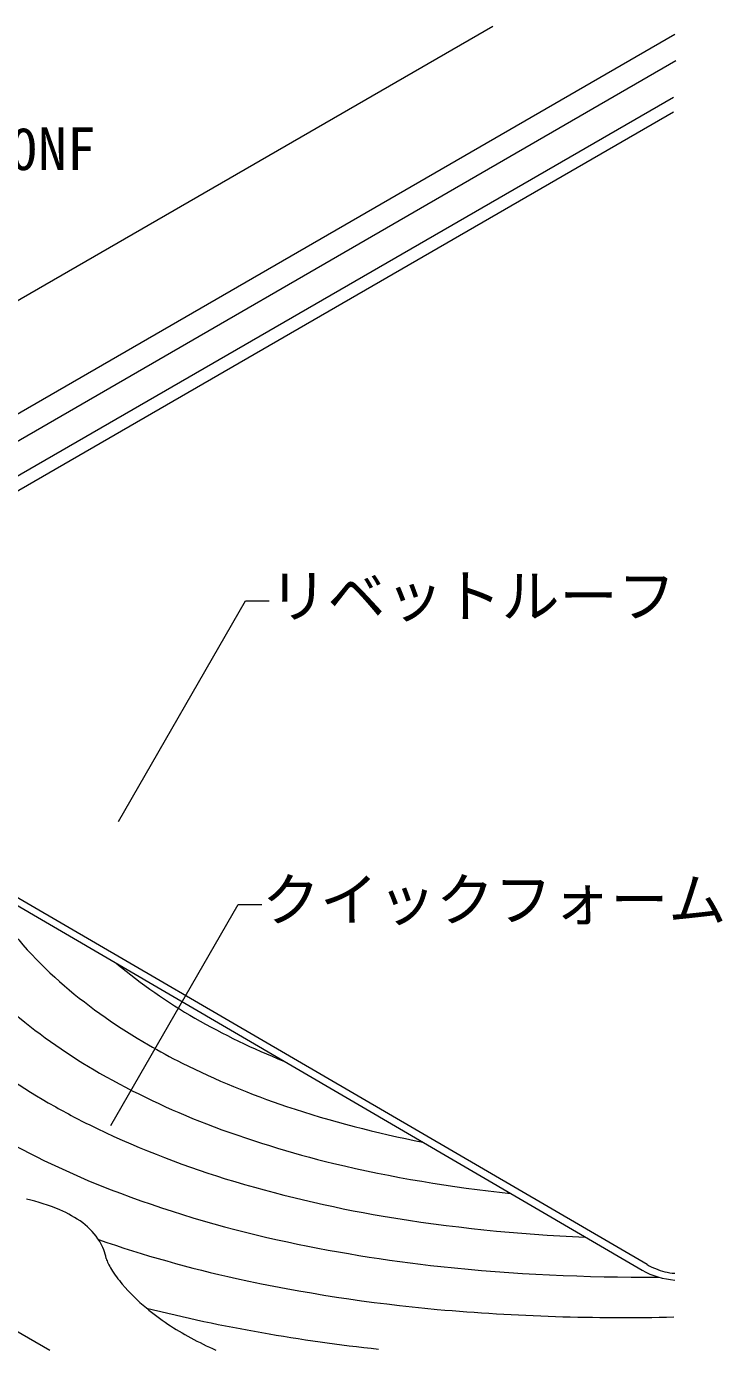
# Model space of a CAD drawing. Units: millimetres, scale not verified. Extents: x -9027 to 5741, y -561 to 9286.
# Drawn here: x 324 to 876, y -559 to 489 of the extents above; entities that cross this region are included whole.
import ezdxf
from ezdxf.enums import TextEntityAlignment as Align

# ---------------------------------------------------------------- set-up
doc = ezdxf.new("R2010")
doc.units = ezdxf.units.MM
doc.header["$LTSCALE"] = 10
for name, color, linetype, lineweight in [('0-0_文字', 7, 'Continuous', 18), ('0-1_レイヤー 3', 7, 'Continuous', 18), ('0-2_決定', 7, 'Continuous', 18)]:
    doc.layers.add(name, color=color, linetype=linetype, lineweight=lineweight)
doc.styles.add('ＭＳ ゴシック', font='')
doc.styles.get('ＭＳ ゴシック').set_extended_font_data('MS Gothic')

msp = doc.modelspace()

# ---------------------------------------------------------------- linework, layer by layer
at = {"layer": '0-0_文字'}
for points in [[(397.27, -139.97), (498.07, 34.63), (516.87, 34.63)], [(391.27, -380.57), (492.27, -205.77), (511.07, -205.77)]]:
    msp.add_lwpolyline(points, dxfattribs=at)
at = {"layer": '0-1_レイヤー 3'}
for centre, radius, start, end in [((285.85, -603.85), 169.49, 67.45055, 76.83013), ((314.09, -532.8), 93.05, 53.75213, 66.73108), ((335.73, -501.73), 55.21, 32.12487, 52.80368), ((345.97, -494.07), 42.48, 10.98671, 30.7152), ((411.74, -478.66), 25.16, 196.88436, 206.19759), ((437.89, -466.06), 54.18, 205.95535, 211.7032), ((471.07, -445.37), 93.29, 211.80215, 220.73943), ((513.3, -410.76), 147.88, 220.22143, 230.62469), ((551.64, -366.25), 206.61, 230.23668, 242.00816), ((579.26, -318.94), 261.36, 241.53001, 246.363)]:
    msp.add_arc(centre, radius, start, end, dxfattribs=at)
at = {"layer": '0-2_決定'}
for p, q in [((693.87, 489.43), (26.07, 104.03)), ((838.27, 483.03), (170.47, 97.63)), ((837.07, 433.23), (41.67, -25.77)), ((837.07, 421.63), (46.27, -34.97))]:
    msp.add_line(p, q, dxfattribs=at)
for points in [[(174.47, 88.43), (182.87, 83.63), (839.07, 462.43)], [(816.27, -490.77), (71.47, -57.37), (41.47, -39.97)], [(38.27, -43.77), (71.47, -63.17), (812.27, -495.17)], [(343.07, -558.77), (-372.33, -145.77), (-372.33, -201.97), (243.67, -557.57)]]:
    msp.add_lwpolyline(points, dxfattribs=at)
for centre, radius, start, end in [((572.97, -15.96), 335.08, 215.27983, 229.31462), ((678.14, 86.92), 441.38, 230.27759, 240.06257), ((645.3, 73.34), 449.96, 229.74255, 240.10945), ((623.01, 77.95), 481.51, 230.24547, 240.02885), ((735.29, 188.97), 558.34, 240.20689, 248.23625), ((593.8, 74.97), 504.99, 230.22651, 240.04787), ((685.47, 139.87), 527.67, 239.92885, 243.21855), ((739.83, 256.18), 656, 243.55718, 251.40341), ((695.8, 211.54), 633.61, 240.36175, 248.83056), ((641.14, 156.82), 599.54, 240.03289, 243.54714), ((805.2, 464.13), 873.96, 251.6891, 259.00168), ((646.69, 223.27), 702.76, 240.33393, 248.64848), ((706.66, 300.47), 757.37, 243.95024, 252.73671), ((763.49, 397.31), 831.3, 249.10403, 256.39234), ((820.72, 657.23), 1097.4, 256.68102, 264.10808), ((776.09, 540.3), 1007, 253.0139, 260.34297), ((727.76, 448.31), 941.89, 249.03948, 257.46046), ((822.26, 846.46), 1316.59, 260.5973, 267.60605), ((710.95, 489.65), 1015.55, 251.06847, 257.48392), ((784.57, 721.85), 1221.25, 257.64516, 263.80893), ((812.52, 1029.32), 1529.95, 264.01009, 270.47729), ((848.79, -431.49), 67.62, 241.25365, 247.44169), ((770.05, 786.88), 1318.55, 257.77577, 264.77628), ((842.51, -441.58), 61.53, 240.5587, 266.04281), ((840.59, -453.38), 44.27, 246.36923, 266.73044), ((742.39, 770.03), 1334.85, 256.00038, 264.0263), ((797.01, 1140.87), 1673.53, 264.96057, 271.38518)]:
    msp.add_arc(centre, radius, start, end, dxfattribs=at)

# ---------------------------------------------------------------- texts
at = {"layer": '0-0_文字', "style": 'ＭＳ ゴシック'}
for s, p in [('AYボンド580NF', (80.87, 365.63)), ('リベットルーフ', (516.87, 11.63)), ('クイックフォーム', (511.07, -228.77))]:
    msp.add_text(s, height=33.72, dxfattribs=at).set_placement(p, align=Align.BOTTOM_LEFT)

doc.saveas('drawing.dxf')
